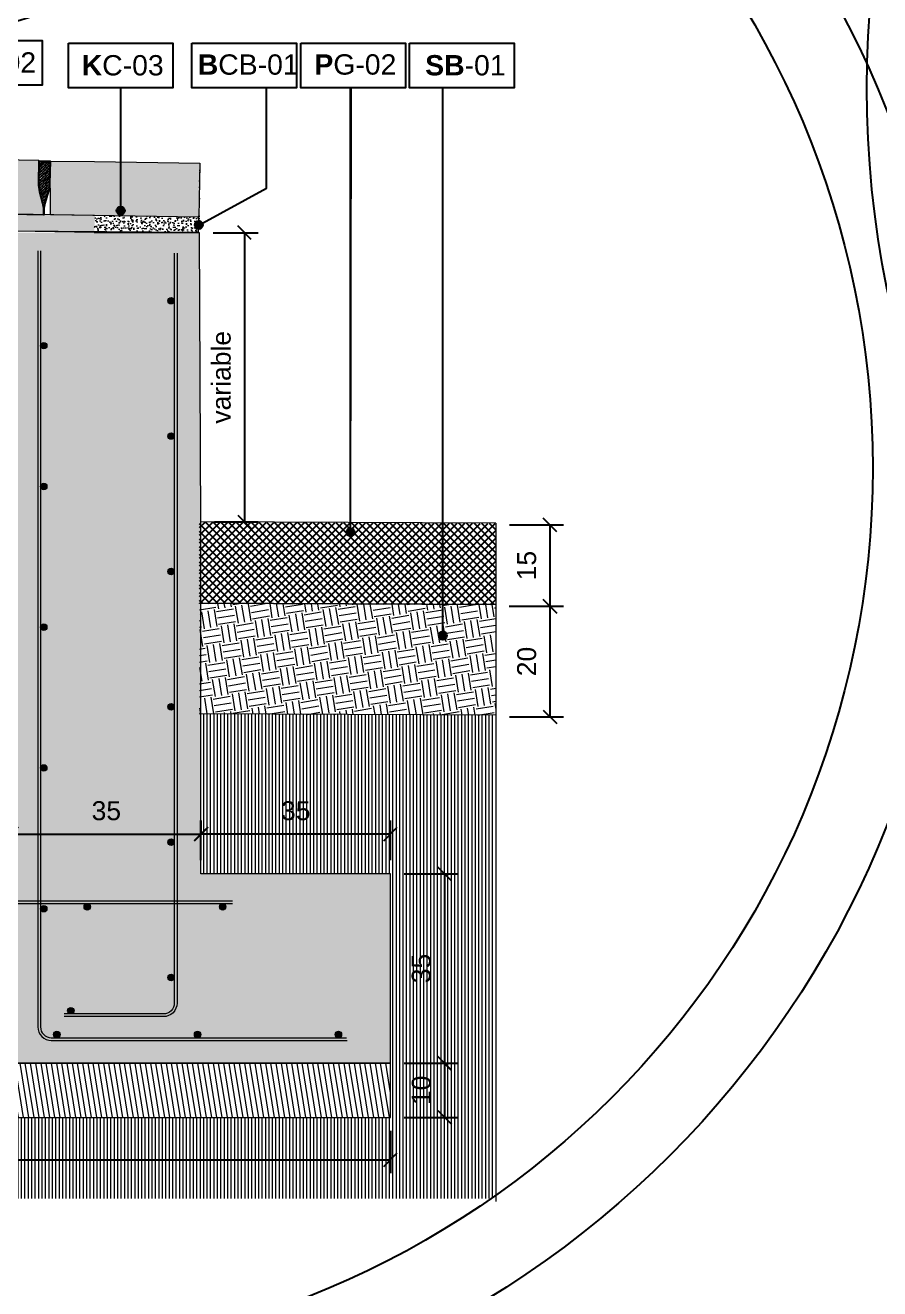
# Model space of a CAD drawing. Header units: metres. Extents: x -325 to 301, y -147 to 149.
# Drawn here: x 34.511 to 36.089, y 73.475 to 75.809 of the extents above; entities that cross this region are included whole.
import ezdxf

# ---------------------------------------------------------------- set-up
doc = ezdxf.new("R2010")
doc.units = ezdxf.units.M
doc.layers.get('Defpoints').update_dxf_attribs({"lineweight": 13})
for name, color, linetype, plot in [('-aux', 50, 'Continuous', False), ('-AUX-QAD', 5, 'Continuous', False), ('-AUX_MON', 3, 'Continuous', False)]:
    doc.layers.add(name, color=color, linetype=linetype, plot=plot)
for name, color, linetype, true_color in [('0-TX-1_25', 7, 'Continuous', 0x3f4f7f), ('3-TR-paviment fort', 7, 'Continuous', 0xd1d1d1), ('EIT_3 TR sorra', 7, 'Continuous', 0xd8ceb0)]:
    doc.layers.add(name, color=color, linetype=linetype, true_color=true_color)
doc.layers.add('03-TR-Paviment_05_Open Joint Precast Pavements', color=7, linetype='Continuous', lineweight=5, true_color=0xb3b3b3)
doc.layers.add('3-TR tot_u', color=7, linetype='Continuous', lineweight=5, true_color=0x787878)
for name, color, linetype, lineweight in [('1-CM', 7, 'Continuous', 0), ('2-L-secció', 1, 'Continuous', 0), ('2-metall', 5, 'Continuous', 0), ('3-TR Formigó', 252, 'Continuous', 0), ('3-TR Seleccionat', 44, 'Continuous', 0), ('3-TR Tot-u', 37, 'Continuous', 0)]:
    doc.layers.add(name, color=color, linetype=linetype, lineweight=lineweight)
for name, color, linetype in [('A-KEYPLAN_HATCH', 7, 'Continuous'), ('A_TEXT_2', 7, 'Continuous'), ('EIT_3 TR terra vegetal', 45, 'Continuous')]:
    doc.layers.add(name, color=color, linetype=linetype)
doc.styles.get("Standard").update_dxf_attribs({"font": 'arial.ttf'})
doc.dimstyles.new('ISO-25', dxfattribs={"dimtxt": 0.1, "dimasz": 0.1, "dimexe": 0.1, "dimexo": 0.1, "dimgap": 0.1, "dimtad": 1, "dimdec": 0, "dimlfac": 100, "dimzin": 9, "dimtxsty": 'Standard', "dimblk": 'OBLIQUE', "dimcen": 0.1, "dimadec": 0, "dimazin": 0, "dimtfac": 1, "dimtdec": 0, "dimtmove": 0, "dimatfit": 3, "dimldrblk": 'OBLIQUE', "dimfxl": 1, "dimarcsym": 0})

# ---------------------------------------------------------------- blocks, each defined once
blk = doc.blocks.new('hatch keyplan 2')
at = {"layer": 'A-KEYPLAN_HATCH'}
blk.add_lwpolyline([(0, 0.00548), (0.01287, 0.00548), (0.01287, 0), (0, 0)], close=True, dxfattribs=at)
blk = doc.blocks.new('hatch keyplan')
at = {"layer": 'A-KEYPLAN_HATCH'}
blk.add_blockref('hatch keyplan 2', (1.43058, 0.85215), dxfattribs=at)
blk = doc.blocks.new('I-06B')
at = {"layer": 'A-KEYPLAN_HATCH'}
blk.add_blockref('hatch keyplan', (-1.43058, -0.85215), dxfattribs=at)
at = {"layer": 'A_TEXT_2', "insert": (-0.0008, 0.00405), "char_height": 0.0025, "attachment_point": 1}
blk.add_mtext_dynamic_manual_height_columns('\\pi0.00206;{\\fArial|b1|i0|c0|p34;I}DS-02', width=0.0145619, gutter_width=0.015, heights=[0], dxfattribs=at)
blk = doc.blocks.new('PG02')
at = {"layer": 'A-KEYPLAN_HATCH'}
blk.add_blockref('hatch keyplan', (-1.42958, -0.85215), dxfattribs=at)
at = {"layer": 'A_TEXT_2', "insert": (0.0002, 0.00412), "char_height": 0.0025, "attachment_point": 1}
blk.add_mtext_dynamic_manual_height_columns('\\pi0.00245,t0.01245;{\\fArial|b1|i0|c0|p34;P}G-02', width=0.0145619, gutter_width=0.015, heights=[0], dxfattribs=at)
blk = doc.blocks.new('SB-01')
at = {"layer": 'A-KEYPLAN_HATCH'}
blk.add_blockref('hatch keyplan', (-1.43058, -0.85215), dxfattribs=at)
at = {"layer": 'A_TEXT_2', "insert": (-0.0008, 0.00403), "char_height": 0.0025, "attachment_point": 1}
blk.add_mtext_dynamic_manual_height_columns('\\pi0.00271;{\\fArial|b1|i0|c0|p34;SB}-01', width=0.0145619, gutter_width=0.015, heights=[0], dxfattribs=at)
blk = doc.blocks.new('POINT')
at = {"layer": '0-TX-1_25'}
h = blk.add_hatch(dxfattribs=at)
h.set_pattern_fill('ANGLE', color=256)
h.set_pattern_definition([(0, (-83.747, -12.726), (0, 6.985), [5.08, -1.905]), (90, (-83.747, -12.726), (-6.985, 4e-16), [5.08, -1.905])])
edge = h.paths.add_edge_path()
edge.add_arc((0, 0), 0.0075, 0, 360)
h = blk.add_hatch(color=256, dxfattribs=at)
h.dxf.hatch_style = 1
edge = h.paths.add_edge_path()
edge.add_arc((0, 0), 0.0075, 0, 360)
blk.add_circle((0, 0), 0.0075, dxfattribs=at)
blk = doc.blocks.new('_Oblique')
at = {"color": 0, "lineweight": -2}
blk.add_line((-0.5, -0.5), (0.5, 0.5), dxfattribs=at)
blk = doc.blocks.new('*D206')
at = {"layer": '0-TX-1_25', "color": 0, "lineweight": -2, "transparency": 16777216}
for p, q in [((35.4054, 74.7357), (35.5054, 74.7357)), ((35.4804, 74.7357), (35.4804, 74.5315)), ((35.4054, 74.5315), (35.5054, 74.5315))]:
    blk.add_line(p, q, dxfattribs=at)
at = {"layer": 'Defpoints', "color": 0, "transparency": 16777216}
for p in [(35.3804, 74.7357), (35.3804, 74.5315), (35.4804, 74.5315)]:
    blk.add_point(p, dxfattribs=at)
at = {"layer": '0-TX-1_25', "color": 0, "lineweight": -2, "transparency": 16777216, "xscale": 0.025, "yscale": 0.025, "zscale": 0.025}
for p, rotation in [((35.4804, 74.7357), 90), ((35.4804, 74.5315), 270)]:
    blk.add_blockref('_Oblique', p, dxfattribs=dict(at, rotation=rotation))
at = {"layer": '0-TX-1_25', "color": 0, "transparency": 16777216, "insert": (35.4375, 74.6336), "char_height": 0.035, "attachment_point": 5, "rotation": 90}
blk.add_mtext('20', dxfattribs=at)
blk = doc.blocks.new('*D280')
at = {"layer": '0-TX-1_25', "color": 0, "lineweight": -2, "transparency": 16777216}
for p, q in [((35.2109, 74.2415), (35.3107, 74.2415)), ((35.2857, 74.2415), (35.2857, 73.8915)), ((35.2109, 73.8915), (35.3107, 73.8915))]:
    blk.add_line(p, q, dxfattribs=at)
at = {"layer": 'Defpoints', "color": 0, "transparency": 16777216}
for p in [(35.1859, 74.2415), (35.1859, 73.8915), (35.2857, 73.8915)]:
    blk.add_point(p, dxfattribs=at)
at = {"layer": '0-TX-1_25', "color": 0, "lineweight": -2, "transparency": 16777216, "xscale": 0.025, "yscale": 0.025, "zscale": 0.025}
for p, rotation in [((35.2857, 74.2415), 90), ((35.2857, 73.8915), 270)]:
    blk.add_blockref('_Oblique', p, dxfattribs=dict(at, rotation=rotation))
at = {"layer": '0-TX-1_25', "color": 0, "transparency": 16777216, "insert": (35.2428, 74.0665), "char_height": 0.035, "attachment_point": 5, "rotation": 90}
blk.add_mtext('35', dxfattribs=at)
blk = doc.blocks.new('*D281')
at = {"layer": '0-TX-1_25', "color": 0, "lineweight": -2, "transparency": 16777216}
for p, q in [((34.4859, 74.2665), (34.4859, 74.3399)), ((34.8365, 74.3149), (34.8365, 74.3399)), ((34.4859, 74.3149), (34.8365, 74.3149))]:
    blk.add_line(p, q, dxfattribs=at)
at = {"layer": 'Defpoints', "color": 0, "transparency": 16777216}
for p in [(34.8365, 74.3149), (34.8365, 74.3149), (34.4859, 74.2415)]:
    blk.add_point(p, dxfattribs=at)
at = {"layer": '0-TX-1_25', "color": 0, "lineweight": -2, "transparency": 16777216, "xscale": 0.025, "yscale": 0.025, "zscale": 0.025, "rotation": 180}
blk.add_blockref('_Oblique', (34.4859, 74.3149), dxfattribs=at)
at = {"layer": '0-TX-1_25', "color": 0, "lineweight": -2, "transparency": 16777216, "xscale": 0.025, "yscale": 0.025, "zscale": 0.025}
blk.add_blockref('_Oblique', (34.8365, 74.3149), dxfattribs=at)
at = {"layer": '0-TX-1_25', "color": 0, "transparency": 16777216, "insert": (34.6612, 74.3578), "char_height": 0.035, "attachment_point": 5}
blk.add_mtext('35', dxfattribs=at)
blk = doc.blocks.new('*D282')
at = {"layer": '0-TX-1_25', "color": 0, "lineweight": -2, "transparency": 16777216}
for p, q in [((34.8359, 74.2665), (34.8359, 74.3399)), ((35.1859, 74.2665), (35.1859, 74.3399)), ((35.1859, 74.3149), (34.8359, 74.3149))]:
    blk.add_line(p, q, dxfattribs=at)
at = {"layer": 'Defpoints', "color": 0, "transparency": 16777216}
for p in [(34.8359, 74.3149), (34.8359, 74.2415), (35.1859, 74.2415)]:
    blk.add_point(p, dxfattribs=at)
at = {"layer": '0-TX-1_25', "color": 0, "lineweight": -2, "transparency": 16777216, "xscale": 0.025, "yscale": 0.025, "zscale": 0.025, "rotation": 180}
blk.add_blockref('_Oblique', (34.8359, 74.3149), dxfattribs=at)
at = {"layer": '0-TX-1_25', "color": 0, "lineweight": -2, "transparency": 16777216, "xscale": 0.025, "yscale": 0.025, "zscale": 0.025}
blk.add_blockref('_Oblique', (35.1859, 74.3149), dxfattribs=at)
at = {"layer": '0-TX-1_25', "color": 0, "transparency": 16777216, "insert": (35.0109, 74.3578), "char_height": 0.035, "attachment_point": 5}
blk.add_mtext('35', dxfattribs=at)
blk = doc.blocks.new('B-CB01')
at = {"layer": 'A-KEYPLAN_HATCH'}
blk.add_blockref('hatch keyplan', (-1.43058, -0.85215), dxfattribs=at)
at = {"layer": 'A_TEXT_2', "insert": (-0.0008, 0.00411), "char_height": 0.0025, "attachment_point": 1}
blk.add_mtext_dynamic_manual_height_columns('\\pi0.00152;{\\fArial|b1|i0|c0|p34;B}CB-01', width=0.0145619, gutter_width=0.015, heights=[0], dxfattribs=at)
blk = doc.blocks.new('Rodó Metàlic 12mm')
at = {"layer": '2-metall'}
h = blk.add_hatch(color=256, dxfattribs=at)
h.dxf.hatch_style = 1
h.paths.add_polyline_path([(-0.006, 0, 1), (0.006, 0, 1)])
blk.add_circle((0, 0), 0.006, dxfattribs=at)
blk = doc.blocks.new('*U284')
at = {"layer": '2-metall', "rotation": 180}
blk.add_blockref('Rodó Metàlic 12mm', (0.0152, -0.006), dxfattribs=at)
blk = doc.blocks.new('*U285')
at = {"layer": '2-metall', "color": 0, "linetype": 'ByBlock', "lineweight": -2, "transparency": 16777216}
for p, rotation in [((34.5396, 75.2018), 89.99999999999999), ((34.5396, 74.9418), 89.99999999999999), ((34.5396, 74.6818), 89.99999999999999), ((34.5396, 74.4218), 89.99999999999999), ((34.5396, 74.1618), 89.99999999999999), ((34.5849, 73.9386), 180), ((34.8449, 73.9386), 180), ((35.1049, 73.9386), 180)]:
    blk.add_blockref('*U284', p, dxfattribs=dict(at, rotation=rotation))
blk = doc.blocks.new('*U286')
at = {"layer": '2-metall'}
blk.add_blockref('Rodó Metàlic 12mm', (0.0124, 0.006), dxfattribs=at)
blk = doc.blocks.new('*U287')
at = {"layer": '2-metall', "color": 0, "linetype": 'ByBlock', "lineweight": -2, "transparency": 16777216, "rotation": 90.00000000000001}
for p in [(34.7867, 75.2876), (34.7867, 75.0376), (34.7867, 74.7876), (34.7867, 74.5376), (34.7867, 74.2876), (34.7867, 74.0376)]:
    blk.add_blockref('*U286', p, dxfattribs=at)
at = {"layer": '2-metall', "color": 0, "linetype": 'ByBlock', "lineweight": -2, "transparency": 16777216}
blk.add_blockref('*U286', (34.5832, 73.9826), dxfattribs=at)
blk = doc.blocks.new('*D288')
at = {"layer": '0-TX-1_25', "color": 0, "lineweight": -2, "transparency": 16777216}
for p, q in [((35.4054, 74.8859), (35.5054, 74.8859)), ((35.4804, 74.8859), (35.4804, 74.7357)), ((35.4048, 74.7357), (35.5054, 74.7357))]:
    blk.add_line(p, q, dxfattribs=at)
at = {"layer": 'Defpoints', "color": 0, "transparency": 16777216}
for p in [(35.3804, 74.8859), (35.3798, 74.7357), (35.4804, 74.7357)]:
    blk.add_point(p, dxfattribs=at)
at = {"layer": '0-TX-1_25', "color": 0, "lineweight": -2, "transparency": 16777216, "xscale": 0.025, "yscale": 0.025, "zscale": 0.025}
for p, rotation in [((35.4804, 74.8859), 90), ((35.4804, 74.7357), 270)]:
    blk.add_blockref('_Oblique', p, dxfattribs=dict(at, rotation=rotation))
at = {"layer": '0-TX-1_25', "color": 0, "transparency": 16777216, "insert": (35.4375, 74.8108), "char_height": 0.035, "attachment_point": 5, "rotation": 90}
blk.add_mtext('15', dxfattribs=at)
blk = doc.blocks.new('*D289')
at = {"layer": '0-TX-1_25', "color": 0, "lineweight": -2, "transparency": 16777216}
for p, q in [((34.8585, 75.4257), (34.9413, 75.4257)), ((34.9163, 75.4257), (34.9163, 74.8915)), ((34.8609, 74.8915), (34.9413, 74.8915))]:
    blk.add_line(p, q, dxfattribs=at)
at = {"layer": 'Defpoints', "color": 0, "transparency": 16777216}
for p in [(34.8335, 75.4257), (34.8359, 74.8915), (34.9163, 74.8915)]:
    blk.add_point(p, dxfattribs=at)
at = {"layer": '0-TX-1_25', "color": 0, "lineweight": -2, "transparency": 16777216, "xscale": 0.025, "yscale": 0.025, "zscale": 0.025}
for p, rotation in [((34.9163, 75.4257), 90), ((34.9163, 74.8915), 270)]:
    blk.add_blockref('_Oblique', p, dxfattribs=dict(at, rotation=rotation))
at = {"layer": '0-TX-1_25', "color": 0, "transparency": 16777216, "insert": (34.8735, 75.1586), "char_height": 0.035, "attachment_point": 5, "rotation": 90}
blk.add_mtext('variable', dxfattribs=at)
blk = doc.blocks.new('K02')
at = {"layer": 'A-KEYPLAN_HATCH'}
blk.add_blockref('hatch keyplan', (-1.43058, -0.85215), dxfattribs=at)
at = {"layer": 'A_TEXT_2', "insert": (-0.0008, 0.00402), "char_height": 0.0025, "attachment_point": 1}
blk.add_mtext_dynamic_manual_height_columns('\\pi0.00244;{\\fArial|b1|i0|c0|p34;K}C-03', width=0.0145619, gutter_width=0.015, heights=[0], dxfattribs=at)
blk = doc.blocks.new('*D2077')
at = {"layer": '0-TX-1_25', "color": 0, "lineweight": -2, "transparency": 16777216}
for p, q in [((32.8859, 73.7665), (32.8859, 73.6884)), ((35.1859, 73.7665), (35.1859, 73.6884)), ((32.8859, 73.7134), (35.1859, 73.7134))]:
    blk.add_line(p, q, dxfattribs=at)
at = {"layer": 'Defpoints', "color": 0, "transparency": 16777216}
for p in [(32.8859, 73.7915), (35.1859, 73.7915), (35.1859, 73.7134)]:
    blk.add_point(p, dxfattribs=at)
at = {"layer": '0-TX-1_25', "color": 0, "lineweight": -2, "transparency": 16777216, "xscale": 0.025, "yscale": 0.025, "zscale": 0.025, "rotation": 180}
blk.add_blockref('_Oblique', (32.8859, 73.7134), dxfattribs=at)
at = {"layer": '0-TX-1_25', "color": 0, "lineweight": -2, "transparency": 16777216, "xscale": 0.025, "yscale": 0.025, "zscale": 0.025}
blk.add_blockref('_Oblique', (35.1859, 73.7134), dxfattribs=at)
at = {"layer": '0-TX-1_25', "color": 0, "transparency": 16777216, "insert": (34.0359, 73.7562), "char_height": 0.035, "attachment_point": 5}
blk.add_mtext('230', dxfattribs=at)
blk = doc.blocks.new('*D2098')
at = {"layer": '0-TX-1_25', "color": 0, "lineweight": -2, "transparency": 16777216}
for p, q in [((35.2109, 73.8915), (35.3108, 73.8915)), ((35.2858, 73.8915), (35.2858, 73.7915)), ((35.2109, 73.7915), (35.3108, 73.7915))]:
    blk.add_line(p, q, dxfattribs=at)
at = {"layer": 'Defpoints', "color": 0, "transparency": 16777216}
for p in [(35.1859, 73.8915), (35.1859, 73.7915), (35.2858, 73.7915)]:
    blk.add_point(p, dxfattribs=at)
at = {"layer": '0-TX-1_25', "color": 0, "lineweight": -2, "transparency": 16777216, "xscale": 0.025, "yscale": 0.025, "zscale": 0.025}
for p, rotation in [((35.2858, 73.8915), 90), ((35.2858, 73.7915), 270)]:
    blk.add_blockref('_Oblique', p, dxfattribs=dict(at, rotation=rotation))
at = {"layer": '0-TX-1_25', "color": 0, "transparency": 16777216, "insert": (35.2429, 73.8415), "char_height": 0.035, "attachment_point": 5, "rotation": 90}
blk.add_mtext('10', dxfattribs=at)

msp = doc.modelspace()

# ---------------------------------------------------------------- hatches: boundary and pattern name
at = {"layer": '03-TR-Paviment_05_Open Joint Precast Pavements'}
h = msp.add_hatch(color=256, dxfattribs=at)
h.dxf.hatch_style = 1
edge = h.paths.add_edge_path()
edge.add_line((34.5455, 75.4589), (34.5456, 75.4671))
edge.add_arc((34.4972, 75.4679), 0.0484, 359.0207, 375.0197)
edge.add_line((34.5439, 75.4805), (34.5384, 75.5013))
edge.add_arc((34.5935, 75.5161), 0.0571, 179.0207, 195.0197, ccw=False)
edge.add_line((34.5364, 75.5171), (34.5371, 75.5582))
edge.add_line((34.5371, 75.5582), (34.5363, 75.5582))
edge.add_line((34.5363, 75.5582), (34.5363, 75.5591))
edge.add_line((34.5363, 75.5591), (34.463, 75.5603))
edge.add_line((34.463, 75.5603), (34.463, 75.5595))
edge.add_line((34.463, 75.5595), (34.4622, 75.5595))
edge.add_line((34.4622, 75.5595), (34.4615, 75.5184))
edge.add_arc((34.4044, 75.5193), 0.0571, 343.0216, 359.0207, ccw=False)
edge.add_line((34.459, 75.5027), (34.4527, 75.482))
edge.add_arc((34.4991, 75.4679), 0.0484, 163.0216, 179.0207)
edge.add_line((34.4506, 75.4687), (34.4505, 75.4605))
edge.add_line((34.4505, 75.4605), (34.5455, 75.4589))
at = {"layer": '3-TR Formigó'}
h = msp.add_hatch(dxfattribs=at)
h.set_pattern_fill('ANSI31', color=256, scale=0.003, angle=234.1752)
h.set_pattern_definition([(279.175244, (-176.53002, 30.112424), (0.00940313004, 0.0015188056), [])])
h.paths.add_polyline_path([(35.1888, 73.7915), (35.183, 73.8915), (32.8859, 73.8915), (32.8859, 73.7915)])
at = {"layer": '3-TR Seleccionat'}
h = msp.add_hatch(dxfattribs=at)
h.set_pattern_fill('ANSI31', color=256, scale=0.002, angle=225, style=0)
h.set_pattern_definition([(270, (-0.85859, -4.1136504), (0.00635, -9e-19), [])])
h.paths.add_polyline_path([(35.1859, 73.7915), (32.8859, 73.7915), (32.8859, 74.2415), (33.9859, 74.2415), (33.6661, 75.0925), (32.5306, 75.1119), (32.5297, 73.6415), (35.3804, 73.6415), (35.3804, 74.5345), (34.8365, 74.5369), (34.8359, 74.2415), (35.1859, 74.2415)])
at = {"layer": '3-TR Tot-u'}
h = msp.add_hatch(dxfattribs=at)
h.set_pattern_fill('EARTH', color=256, scale=0.005, angle=-80.8248, style=0)
h.set_pattern_definition([(279.175244, (0.734632, -2.66365), (0.036406452, -0.026281081), [0.03175, -0.03175]), (279.175244, (0.746386, -2.661752), (0.036406452, -0.026281081), [0.03175, -0.03175]), (279.175244, (0.75814, -2.659853), (0.036406452, -0.026281081), [0.03175, -0.03175]), (9.175244, (0.76269, -2.66314), (0.026281081, 0.036406452), [0.03175, -0.03175]), (9.175244, (0.76459, -2.674892), (0.026281081, 0.036406452), [0.03175, -0.03175]), (9.175244, (0.766488, -2.686646), (0.026281081, 0.036406452), [0.03175, -0.03175])])
h.paths.add_polyline_path([(35.3804, 74.5345), (35.3804, 74.7387), (34.8332, 74.7411), (34.8333, 74.5369)])
at = {"layer": '3-TR tot_u'}
h = msp.add_hatch(dxfattribs=at)
h.set_pattern_fill('AR-CONC', color=256, scale=9e-05, angle=90.266414)
h.paths.add_polyline_path([(34.8334, 75.4258), (34.8336, 75.5541), (34.8321, 75.4541), (34.6404, 75.4573), (34.6404, 75.4573), (34.6391, 75.4573), (34.6389, 75.4259)])
h = msp.add_hatch(dxfattribs=at)
h.set_pattern_fill('AR-CONC', color=256, scale=9e-05, angle=90.2664)
h.set_pattern_definition([(140.266414, (68.077522, 216.894109), (0.0013582613, 0.0164031132), [0.0017145, -0.0188595]), (85.266414, (68.077522, 216.894109), (-0.0171801815, -0.0032518273), [0.0013716, -0.0150876526]), (190.717859, (68.077636, 216.895476), (-0.0158219194, 0.0131512858), [0.0014571008, -0.016028122]), (136.450614, (68.07295, 216.894087), (0.0036703272, 0.0244144439), [0.00257175, -0.02828925]), (186.901972, (68.073256, 216.896122), (-0.0223674596, 0.021262598), [0.002185652, -0.0240422047]), (81.450565, (68.07295, 216.894087), (-0.0223674596, 0.021262598), [0.002057397, -0.022631376]), (111.266414, (68.074083, 216.896379), (0.0091403206, 0.0136879438), [0.0017145, -0.0188595]), (56.266414, (68.074083, 216.896379), (-0.0166026007, 0.0054850432), [0.0013716, -0.0150876]), (161.717859, (68.074844, 216.89752), (-0.0074622802, 0.019172987), [0.0014571008, -0.0160280944]), (127.7664143, (68.0775223, 216.894109), (-0.00761116375, 0.0002425866), [0, -0.01490472, 0, -0.0153162, 0, -0.01514475]), (97.766414, (68.077522, 216.894109), (-0.00904411703, 0.00597178094), [0, -0.00873252, 0, -0.01456182, 0, -0.00577215]), (57.7664143, (68.077546, 216.889011), (0.00045883928, 0.01220541902), [0, -0.005715, 0, -0.0178308, 0, -0.0236601]), (47.766414, (68.077557, 216.886725), (-0.0023503487, 0.0133208417), [0, -0.0074295, 0, -0.01184148, 0, -0.0168021])])
h.paths.add_polyline_path([(32.5301, 75.492), (32.5296, 75.462), (34.6389, 75.4259), (34.6404, 75.4573)])
h = msp.add_hatch(dxfattribs=at)
h.set_pattern_fill('AR-CONC', color=256, scale=0.00025, angle=90.58726)
h.paths.add_polyline_path([(32.8859, 74.2415), (32.8859, 73.8915), (34.8334, 73.8915), (35.1859, 73.8915), (35.1859, 74.2415), (34.8359, 74.2415), (34.8335, 75.4258), (34.4872, 75.4259), (34.4846, 74.2415)])
at = {"layer": '3-TR-paviment fort'}
msp.add_hatch(color=256, dxfattribs=at).paths.add_polyline_path([(34.5572, 75.5579), (34.5576, 75.4586), (34.6404, 75.4573), (34.8321, 75.4541), (34.8336, 75.5541)])
at = {"layer": 'EIT_3 TR sorra'}
h = msp.add_hatch(dxfattribs=at)
h.set_pattern_fill('ANSI36', color=256, scale=0.001075, angle=64.4425, style=0, double=1)
h.set_pattern_definition([(45, (-54.0200037, 95.2168067), (0.00181008287, 0.00663697054), [0.0085328125, -0.0017065625, 0, -0.0017065625])])
edge = h.paths.add_edge_path()
edge.add_line((34.5455, 75.4589), (34.5456, 75.4671))
edge.add_arc((34.4972, 75.4679), 0.0484, 359.0207, 375.0197)
edge.add_line((34.5439, 75.4805), (34.5384, 75.5013))
edge.add_arc((34.5935, 75.5161), 0.0571, 179.0207, 195.0197, ccw=False)
edge.add_line((34.5364, 75.5171), (34.5371, 75.5582))
edge.add_line((34.5371, 75.5582), (34.5572, 75.5579))
edge.add_line((34.5572, 75.5579), (34.5565, 75.5167))
edge.add_arc((34.4993, 75.5177), 0.0571, 343.0216, 359.0207, ccw=False)
edge.add_line((34.554, 75.501), (34.5477, 75.4804))
edge.add_arc((34.594, 75.4663), 0.0484, 163.0216, 179.0207)
edge.add_line((34.5456, 75.4671), (34.5455, 75.4589))
at = {"layer": 'EIT_3 TR terra vegetal'}
h = msp.add_hatch(dxfattribs=at)
h.set_pattern_fill('_USER', color=256, scale=0.01, angle=109.3349, style=0, double=1, pattern_type=0)
h.set_pattern_definition([(44.8924128702, (428052.960089, 4593709.104912), (-0.007057777658486, 0.007084333033065), []), (134.8924128702, (428052.960089, 4593709.104912), (-0.007084333033065, -0.007057777658486), [])])
h.paths.add_polyline_path([(35.3804, 74.7387), (35.3804, 74.8887), (34.8335, 74.8911), (34.8332, 74.7411)])

# ---------------------------------------------------------------- linework, layer by layer
at = {"layer": '-aux'}
msp.add_lwpolyline([(34.5455, 75.4589), (34.5455, 75.4589), (34.5456, 75.4671, 0.069923), (34.5439, 75.4805), (34.5384, 75.5013, -0.069923), (34.5364, 75.5171), (34.5371, 75.5582), (34.5572, 75.5579), (34.5565, 75.5167, -0.069923), (34.554, 75.501), (34.5477, 75.4804, 0.069923), (34.5456, 75.4671), (34.5455, 75.4589), (34.5455, 75.4589)], format="xyb", dxfattribs=at)
at = {"layer": '-AUX-QAD'}
msp.add_circle((33.9611, 77.6523), 1.9122, dxfattribs=at)
at = {"layer": '-AUX_MON'}
for centre, radius in [((37.9016, 75.6935), 1.8362), ((34.432, 74.991), 1.7958), ((34.432, 74.991), 1.6443)]:
    msp.add_circle(centre, radius, dxfattribs=at)
at = {"layer": '0-TX-1_25'}
for points in [[(34.6877, 75.4664), (34.6877, 75.6934)], [(34.8319, 75.4399), (34.9572, 75.508), (34.9572, 75.6934)], [(35.112, 74.8724), (35.1133, 75.6934)], [(35.112, 74.8724), (35.112, 75.6934)], [(35.2825, 74.6813), (35.2825, 75.6934)]]:
    msp.add_lwpolyline(points, dxfattribs=at)
at = {"layer": '1-CM'}
msp.add_lwpolyline([(34.5455, 75.4589), (34.5456, 75.4671, 0.069923), (34.5439, 75.4805), (34.5384, 75.5013, -0.069923), (34.5364, 75.5171), (34.5371, 75.5582), (34.5363, 75.5582), (34.5363, 75.5591), (34.463, 75.5603), (34.463, 75.5595), (34.4622, 75.5595), (34.4615, 75.5184, -0.069923), (34.459, 75.5027), (34.4527, 75.482, 0.069923), (34.4506, 75.4687), (34.4505, 75.4605)], format="xyb", close=True, dxfattribs=at)
for points in [[(34.6394, 75.5574), (34.8336, 75.5541), (34.8321, 75.4541), (34.5578, 75.4586), (34.5572, 75.5579)], [(32.8859, 73.8915), (32.8859, 73.7915), (35.1859, 73.7915), (35.1859, 73.8915)]]:
    msp.add_lwpolyline(points, close=True, dxfattribs=at)
for points in [[(34.6391, 75.4573), (32.5301, 75.492)], [(34.6389, 75.4259), (32.5296, 75.462)], [(34.8316, 75.4258), (34.8321, 75.4541)], [(34.8316, 75.4258), (34.4859, 75.4285), (34.4859, 74.2415), (33.8559, 74.2415)], [(33.8559, 73.8915), (35.1859, 73.8915), (35.1859, 74.2415), (34.8359, 74.2415), (34.8359, 74.8915), (34.8335, 75.4257)], [(34.6389, 75.4259), (34.8334, 75.4258)], [(35.3804, 74.8891), (34.8359, 74.8915)], [(34.8332, 74.7411), (35.3804, 74.7387)], [(35.3804, 74.7387), (34.8332, 74.7411)], [(35.3804, 74.5345), (34.8328, 74.5369)], [(35.1859, 73.8915), (32.8859, 73.8915), (32.8859, 74.2415), (33.9859, 74.2415)]]:
    msp.add_lwpolyline(points, dxfattribs=at)
at = {"layer": '2-L-secció'}
msp.add_line((35.3804, 74.8891), (35.3804, 73.6361), dxfattribs=at)
at = {"layer": '2-metall'}
for points in [[(34.5346, 75.3922), (34.5346, 73.9586, 0.414214), (34.5596, 73.9336), (35.1057, 73.9336)], [(34.5396, 75.3922), (34.5396, 73.9586, 0.414214), (34.5596, 73.9386), (35.1049, 73.9386)], [(34.7917, 75.3881), (34.7917, 74.0026, -0.414214), (34.7667, 73.9776), (34.5832, 73.9776)], [(34.7867, 75.3881), (34.7867, 74.0026, -0.414214), (34.7667, 73.9826), (34.5832, 73.9826)]]:
    msp.add_lwpolyline(points, format="xyb", dxfattribs=at)
for points in [[(32.945, 74.1915), (34.894, 74.1915)], [(32.945, 74.1865), (34.894, 74.1865)]]:
    msp.add_lwpolyline(points, dxfattribs=at)

# ---------------------------------------------------------------- block references
at = {"color": 244, "true_color": 0x991b1e, "xscale": 14.99999999999007, "yscale": 14.99999999999007, "zscale": 14.99999999999007}
msp.add_blockref('K02', (34.5911, 75.6934), dxfattribs=at)
at = {"layer": '0-TX-1_25', "xscale": 15, "yscale": 15, "zscale": 15}
for name, p in [('I-06B', (34.3496, 75.6982)), ('B-CB01', (34.8192, 75.6934)), ('PG02', (35.0056, 75.6934)), ('SB-01', (35.2213, 75.6933))]:
    msp.add_blockref(name, p, dxfattribs=at)
at = {"layer": '0-TX-1_25'}
for p in [(34.6877, 75.4664), (34.8319, 75.4399), (35.112, 74.8724), (35.2825, 74.6813)]:
    msp.add_blockref('POINT', p, dxfattribs=at)
at = {"layer": '2-metall'}
for name, p in [('*U287', (0, 0)), ('*U285', (0, 0)), ('Rodó Metàlic 12mm', (34.626, 74.1805)), ('Rodó Metàlic 12mm', (34.876, 74.1805))]:
    msp.add_blockref(name, p, dxfattribs=at)

# ---------------------------------------------------------------- dimensions: what is measured, and where the dimension line sits
at = {"layer": '0-TX-1_25'}
dim = msp.add_linear_dim(base=(34.9163, 74.8915), p1=(34.8335, 75.4257), p2=(34.8359, 74.8915), angle=90, text='variable', dimstyle='ISO-25', override={"dimtxt": 0.035, "dimasz": 0.025, "dimexe": 0.025, "dimexo": 0.025, "dimgap": 0.025, "dimblk1": 'Oblique', "dimblk2": 'Oblique', "dimsah": 1, "dimfxl": 0.1, "dimfxlon": 1, "dimarcsym": 1}, dxfattribs=at)
dim.commit()
dim.dimension.update_dxf_attribs({"geometry": '*D289', "text_midpoint": (34.8735, 75.1586)})
for base, p1, p2, picture, middle in [((35.4804, 74.7357), (35.3804, 74.8859), (35.3798, 74.7357), '*D288', (35.4375, 74.8108)), ((35.4804, 74.5315), (35.3804, 74.7357), (35.3804, 74.5315), '*D206', (35.4375, 74.6336)), ((35.2857, 73.8915), (35.1859, 74.2415), (35.1859, 73.8915), '*D280', (35.2428, 74.0665)), ((35.2858, 73.7915), (35.1859, 73.8915), (35.1859, 73.7915), '*D2098', (35.2429, 73.8415))]:
    dim = msp.add_linear_dim(base=base, p1=p1, p2=p2, angle=90, dimstyle='ISO-25', override={"dimtxt": 0.035, "dimasz": 0.025, "dimexe": 0.025, "dimexo": 0.025, "dimgap": 0.025, "dimblk1": 'Oblique', "dimblk2": 'Oblique', "dimsah": 1, "dimfxl": 0.1, "dimfxlon": 1, "dimarcsym": 1}, dxfattribs=at)
    dim.commit()
    dim.dimension.update_dxf_attribs({"geometry": picture, "text_midpoint": middle})
for base, p1, p2, picture, middle in [((34.8365, 74.3149), (34.4859, 74.2415), (34.8365, 74.3149), '*D281', (34.6612, 74.3578)), ((34.8359, 74.3149), (35.1859, 74.2415), (34.8359, 74.2415), '*D282', (35.0109, 74.3578)), ((35.1859, 73.7134), (32.8859, 73.7915), (35.1859, 73.7915), '*D2077', (34.0359, 73.7562))]:
    dim = msp.add_linear_dim(base=base, p1=p1, p2=p2, dimstyle='ISO-25', override={"dimtxt": 0.035, "dimasz": 0.025, "dimexe": 0.025, "dimexo": 0.025, "dimgap": 0.025, "dimblk1": 'Oblique', "dimblk2": 'Oblique', "dimsah": 1, "dimfxl": 0.1, "dimfxlon": 1, "dimarcsym": 1}, dxfattribs=at)
    dim.commit()
    dim.dimension.update_dxf_attribs({"geometry": picture, "text_midpoint": middle})

doc.saveas('drawing.dxf')
